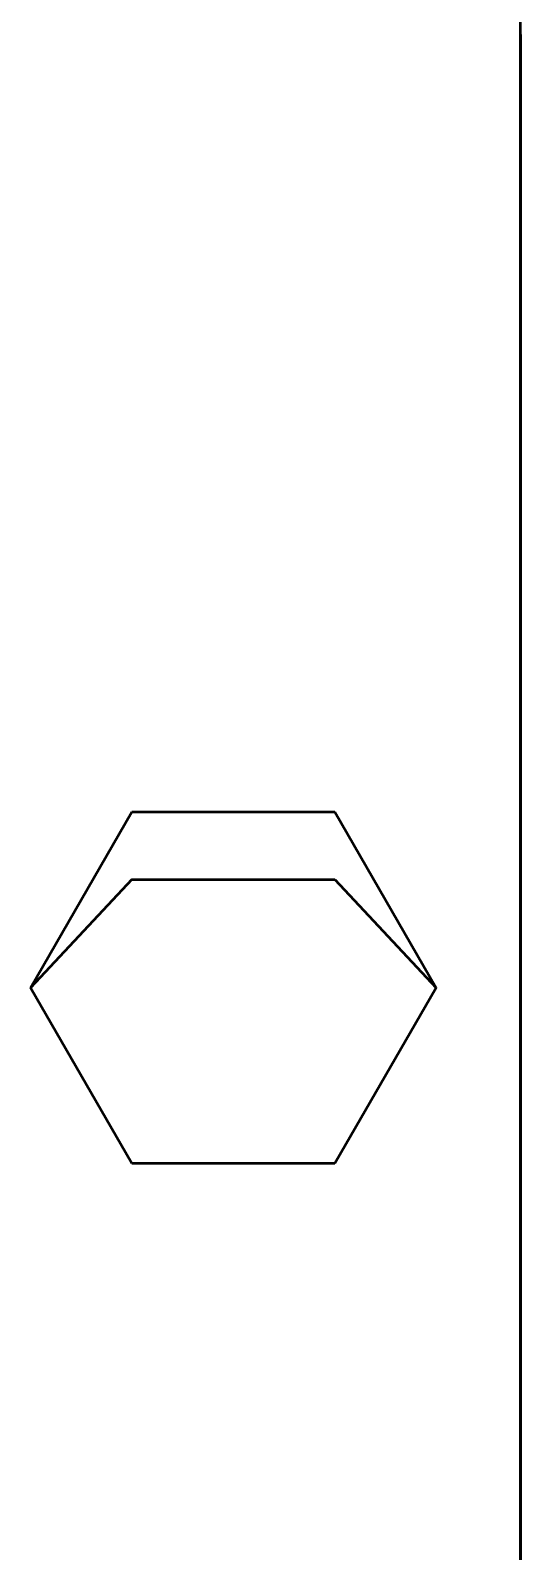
# Model space of a CAD drawing. Header units: millimetres. Extents: x -2161 to -582, y -4625 to -3434.
# Drawn here: x -1703.5 to -1698.67, y -4568.11 to -4553.14 of the extents above; entities that cross this region are included whole.
import ezdxf

# ---------------------------------------------------------------- set-up
doc = ezdxf.new("R2010")
doc.units = ezdxf.units.MM
doc.header["$LTSCALE"] = 0.5
doc.layers.add('AM_0', color=7, linetype='Continuous', lineweight=50)
doc.layers.add('duong_dam', color=7, linetype='Continuous', lineweight=50)

msp = doc.modelspace()

# ---------------------------------------------------------------- linework, layer by layer
at = {"layer": 'AM_0'}
for p, q in [((-1698.669, -4581.414), (-1698.669, -4541.37)), ((-1703.497, -4562.559), (-1702.498, -4560.829)), ((-1702.498, -4560.829), (-1700.5, -4560.829)), ((-1700.5, -4560.829), (-1699.501, -4562.559)), ((-1702.498, -4561.495), (-1703.497, -4562.559)), ((-1702.498, -4561.495), (-1700.5, -4561.495)), ((-1700.5, -4561.495), (-1699.501, -4562.559)), ((-1702.498, -4564.289), (-1703.497, -4562.559)), ((-1699.501, -4562.559), (-1700.5, -4564.289)), ((-1700.5, -4564.289), (-1702.498, -4564.289))]:
    msp.add_line(p, q, dxfattribs=at)
at = {"layer": 'duong_dam'}
for p, q in [((-1698.669, -4581.414), (-1698.669, -4541.65)), ((-1698.669, -4553.18), (-1698.669, -4581.414))]:
    msp.add_line(p, q, dxfattribs=at)

doc.saveas('drawing.dxf')
